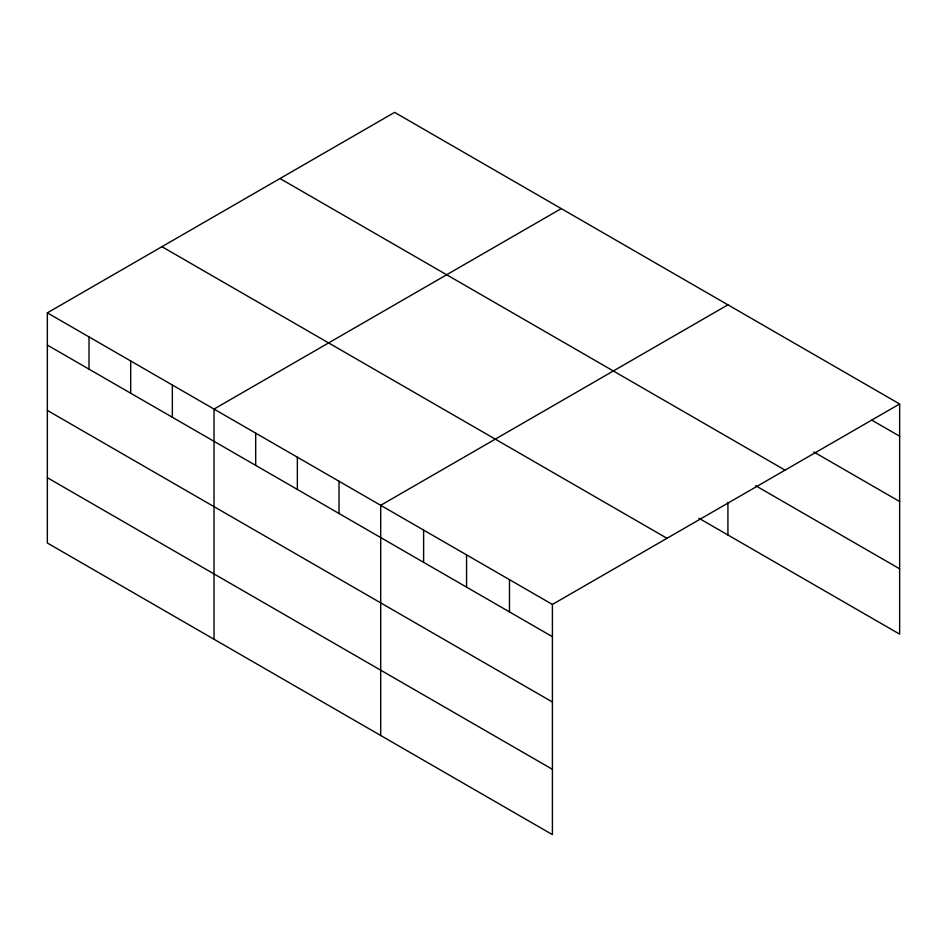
<?xml version="1.0" encoding="UTF-8"?>
<svg xmlns="http://www.w3.org/2000/svg" width="947" height="947" viewBox="0 0 947 947"><rect width="100%" height="100%" fill="white"/><g stroke="black" fill="none" stroke-linecap="round" stroke-linejoin="round"><path stroke-width="1.42" d="M47.35 312.853L552.409 604.446L552.409 834.627L47.35 543.022L47.35 312.853L394.591 112.373L899.65 403.978L899.65 634.147L698.886 518.234M561.263 208.6L214.022 409.08L214.022 639.249M727.923 304.827L380.694 505.307L380.694 735.476M552.409 604.446L899.65 403.978M871.867 420.172L899.65 436.212M813.793 451.956L899.65 501.531M280.004 178.533L785.063 470.126M755.706 485.728L899.65 568.827M161.937 246.694L666.996 538.287M47.35 345.099L552.409 636.692M47.35 410.418L552.409 702.011M47.35 477.714L552.409 769.307M727.923 502.348L727.923 535.008M509.486 579.659L509.486 611.904M466.551 554.871L466.551 587.116M423.617 530.095L423.617 562.329M339.026 481.254L339.026 513.487M297.358 457.188L297.358 489.433M255.69 433.134L255.69 465.379M172.354 385.027L172.354 417.26M130.686 360.961L130.686 393.206M89.018 336.907L89.018 369.152"/></g></svg>
